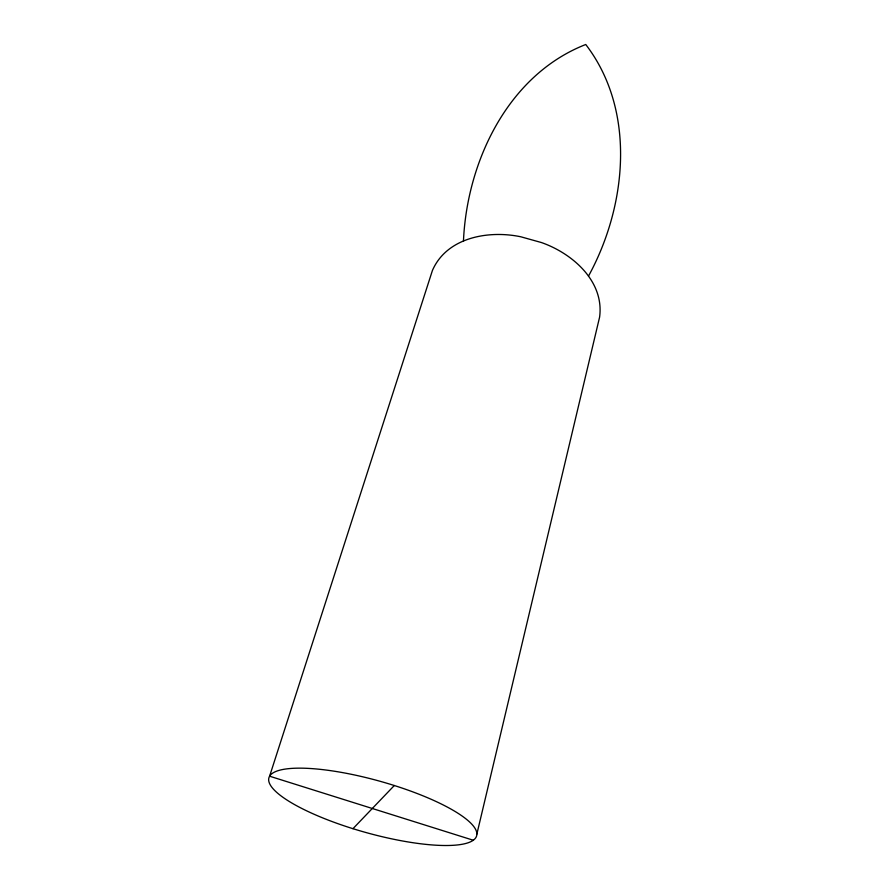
<?xml version="1.0" encoding="UTF-8"?>
<svg xmlns="http://www.w3.org/2000/svg" width="890" height="890" viewBox="0 0 890 890"><rect width="100%" height="100%" fill="white"/><g stroke="black" fill="none" stroke-linecap="round" stroke-linejoin="round"><path stroke-width="1.33" d="M463.456 241.145C466.916 161.535 508.023 74.849 585.754 44.5C636.517 110.716 626.794 206.168 588.513 276.067M476.873 834.064L599.593 317.163C604.499 281.207 572.337 253.361 541.443 242.547L520.806 236.785C488.777 230.032 446.836 237.196 432.418 270.482L269.603 776.202L473.28 840.238A107.835 26.578 15.6 0 0 346.01 773.243A107.835 26.578 15.6 0 0 299.007 807.008A107.835 26.578 15.6 0 0 473.28 840.238M352.963 828.679L394.303 785.514"/></g></svg>
